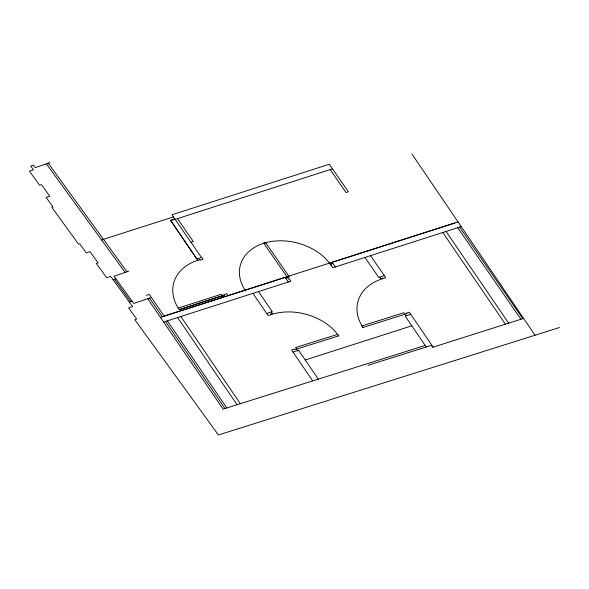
<?xml version="1.0" encoding="UTF-8"?>
<svg xmlns="http://www.w3.org/2000/svg" width="589" height="589" viewBox="0 0 589 589"><rect width="100%" height="100%" fill="white"/><g stroke="black" fill="none" stroke-linecap="round" stroke-linejoin="round"><path stroke-width="0.88" d="M146.367 295.383L149.282 294.375L164.11 316.057L454.708 223.025M50.043 162.535L35.281 167.607L33.499 165.148L30.746 166.091L33.463 169.838L29.45 171.215L39.61 185.233L41.385 184.622L49.77 196.181L46.133 197.44L52.988 206.894L51.817 207.299L78.58 244.207L79.751 243.809L86.333 252.887L89.977 251.636L98.12 262.863L96.338 263.474L106.683 277.743L110.695 276.366L132.613 306.589L128.601 307.973L136.626 319.047L134.807 319.694L218.409 434.976L559.55 327.521M128.792 271.146L114.03 276.219L133.777 303.453L151.432 297.519M113.147 279.738L115.9 278.796M129.322 302.054L132.076 301.112M101.573 239.929L173.446 216.914M175.139 219.366L332.49 168.837M190.976 242.278L193.302 241.534L177.466 218.615M174.771 218.843L170.457 220.22L196.822 258.954L201.718 257.386L203.036 259.293L200.223 260.191L199.826 259.616M228.112 295.575L226.787 293.661L223.997 294.559L224.394 295.133L179.262 309.608L178.217 308.091A50.47 37.269 14 0 1 197.963 260.176L199.848 259.616M163.624 322.021L290.878 281.203L289.295 278.914L288.595 279.134L263.784 243.235L265.646 242.639L289.398 277.014L285.68 278.207M178.217 308.091L221.479 294.206L223.459 297.07M179.27 309.615L224.394 295.126M160.473 317.405L285.128 277.404L288.315 282.028M458.249 221.891L332.115 262.333L335.31 266.95M332.667 263.136L330.812 263.732L331.865 265.256L331.165 265.484A50.198 37.07 14 0 0 263.784 243.235M461.408 226.522L332.748 267.774L331.165 265.484M305.242 359.997L411.792 325.82M523.577 318.428L432.687 347.289L431.362 345.382L367.897 365.371M406.057 315.763L403.973 312.7L361.963 325.938L363.008 327.469A50.198 37.07 14 0 1 382.975 278.619L385.773 277.736L384.337 275.637L378.734 277.397L364.952 257.452M297.71 350.624L295.626 347.562L337.652 334.353L338.697 335.885A50.198 37.07 14 0 0 270.925 314.651L268.12 315.527L266.684 313.422M363.008 327.469L406.881 313.642L406.491 313.068L409.289 312.185L433.151 347.142M338.697 335.885L294.802 349.682L294.404 349.108L291.607 349.984L312.7 380.899M410.724 314.29L405.129 316.057L426.245 346.995M293.042 352.089L298.645 350.33L318.303 379.132M425.199 345.463L223.084 409.127L147.699 298.689M175.08 219.277L170.81 220.617L196.814 258.946M48.21 163.16L126.959 271.779M46.369 163.794L125.118 272.405M114.524 279.267L130.699 301.583M459.575 227.104L522.796 318.671M457.712 227.707L520.934 319.267M330.164 169.58L346.03 192.544L348.357 191.8L329.317 164.25L171.973 214.779L201.467 257.467M370.533 255.655L384.337 275.637M197.043 258.873L197.985 260.213M411.917 154.023L535.048 335.237M446.042 231.433L508.771 323.324M442.788 232.478L505.502 324.355M382.975 278.619L382.585 278.045L380.715 278.634L379.669 277.102M258.556 291.607L272.251 311.669L266.655 313.436L252.953 293.366M180.838 316.499L240.349 403.686M177.583 317.545L237.087 404.717M167.342 320.828L226.817 407.949M149.562 298.1L162.328 316.808M165.487 321.425L224.946 408.538M271.352 311.956L272.398 313.488L270.528 314.077L270.925 314.651M245.665 291.04A48.799 36.032 14 0 1 265.668 242.675"/></g></svg>
